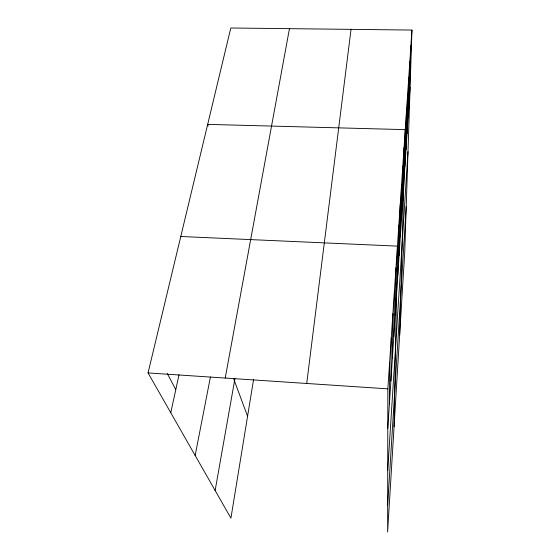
<?xml version="1.0" encoding="UTF-8"?>
<svg xmlns="http://www.w3.org/2000/svg" width="560" height="560" viewBox="0 0 560 560"><rect width="100%" height="100%" fill="white"/><g stroke="black" fill="none" stroke-linecap="round" stroke-linejoin="round"><path stroke-width="0.84" d="M411.95 30.058L387.842 388.857L387.625 532L404.754 251.79L411.95 30.058L230.797 28L148.05 372.932L230.923 518.154L253.603 379.372M389.361 404.334L389.592 362.88M390.887 380.996L391.272 337.841M392.364 358.407L392.896 313.691M393.792 336.539L394.457 290.381M395.178 315.35L395.969 267.876M394.058 426.818L397.432 246.127L180.782 236.495M397.824 274.897L398.846 225.106M399.091 255.577L400.211 204.764M400.316 236.817L401.534 185.073M401.506 218.603L402.815 166.012M402.661 200.914L404.054 147.539M399.672 334.978L405.258 129.633L207.676 124.376L208.131 126.056M404.915 166.502L406.462 111.748M406.007 149.765L407.624 94.409M407.071 133.504L408.751 77.595M408.107 117.677L409.85 61.278M409.108 102.284L410.914 45.444M387.667 505.029L406.217 206.703M387.723 470.687L408.002 151.641M387.786 428.463L410.088 87.297M306.712 383.467L351.036 29.365M215.138 490.497L234.941 378.539M225.211 378.056L289.457 28.665M195.16 455.483L210.441 376.964M170.765 412.734L179.025 374.745M148.05 372.932L387.842 388.857M167.307 373.52L175.784 389.648M233.597 378.623L247.576 416.248"/></g></svg>
